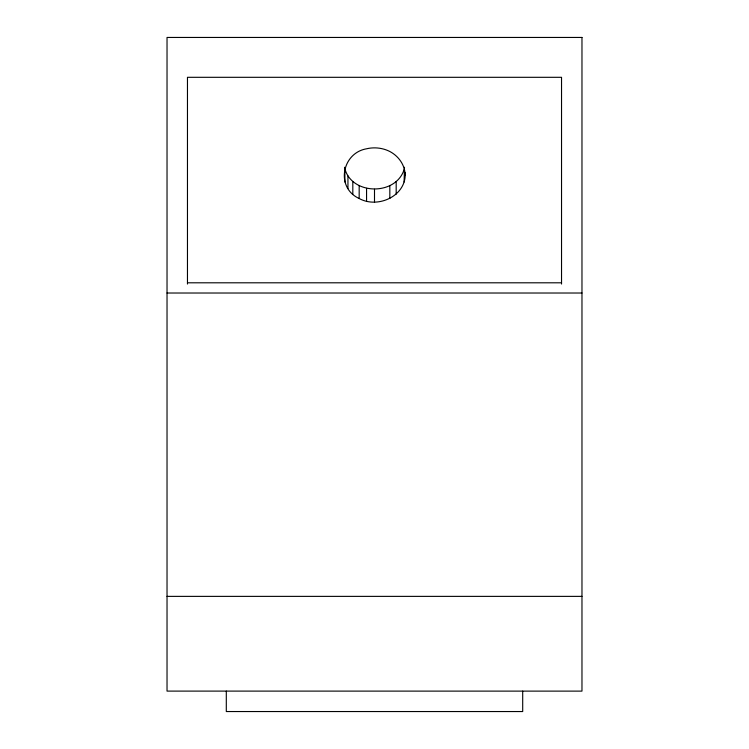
<?xml version="1.0" encoding="UTF-8"?>
<svg xmlns="http://www.w3.org/2000/svg" width="749" height="749" viewBox="0 0 749 749"><rect width="100%" height="100%" fill="white"/><g stroke="black" fill="none" stroke-linecap="round" stroke-linejoin="round"><path stroke-width="1.12" d="M226.301 691.102L226.301 711.541L522.699 711.55L522.699 691.112M405.162 175.004C404.966 164.967 398.562 156.092 389.826 151.504A30.643 27.104 0 0 0 366.561 148.789C341.778 153.058 335.468 187.765 359.174 198.504C377.936 208.98 406.707 195.817 405.162 172.766M404.114 182.026L404.469 167.261M404.114 169.555C395.659 196.378 350.242 195.143 344.531 167.261M187.465 282.804L561.535 282.804M167.027 293.018L581.973 293.018M167.027 596.373L581.973 596.373M561.535 284.049L561.535 77.306L187.465 77.306L187.465 284.049M396.184 181.455L396.184 194.188M389.826 185.677L389.826 198.504M374.5 189.235L374.5 202.136M366.561 188.336L366.561 201.219M359.174 185.677L359.174 198.504M352.816 181.455L352.816 194.188M347.948 175.959L347.948 188.57M344.886 169.555L344.886 182.026M581.973 37.45L167.027 37.45L167.027 691.102L581.973 691.121L581.973 37.45"/></g></svg>
